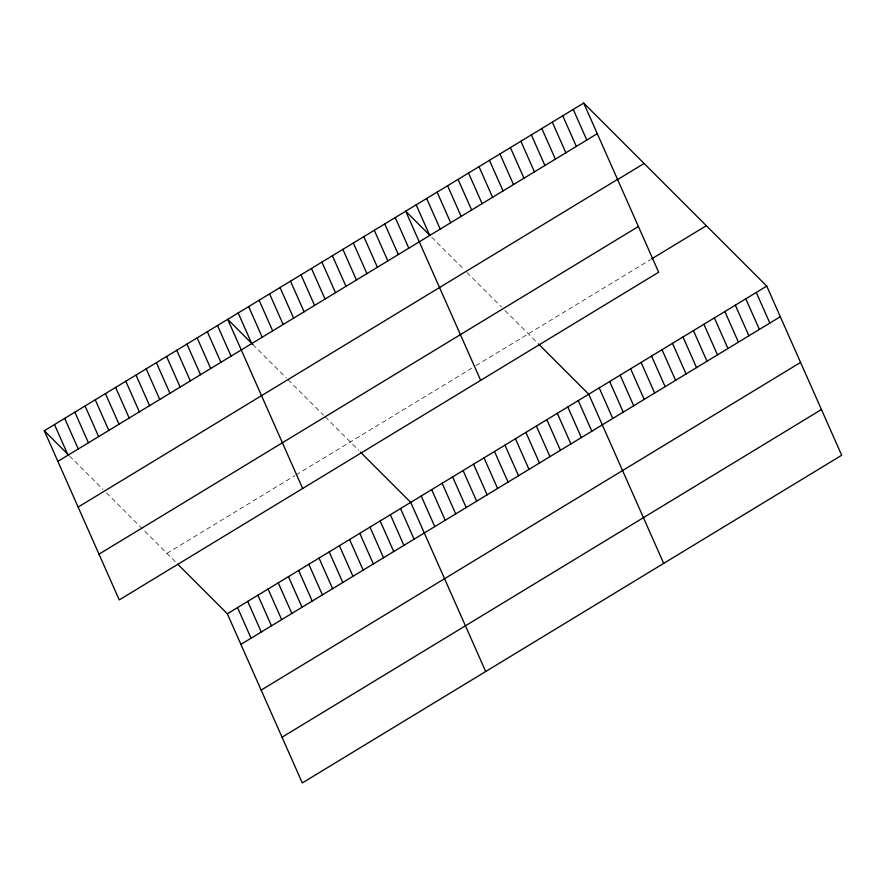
<?xml version="1.0" encoding="UTF-8"?>
<svg xmlns="http://www.w3.org/2000/svg" width="886" height="886" viewBox="0 0 886 886"><rect width="100%" height="100%" fill="white"/><g stroke="black" fill="none" stroke-linecap="round" stroke-linejoin="round"><path stroke-width="0.66" stroke-dasharray="4.43 3.32" d="M166.933 553.373L294.861 475.66M295.99 474.974L472.493 367.756M475.981 365.63L650.49 259.62M431.715 237.204L464.43 269.92M466.966 272.467L501.542 307.032M504.998 310.499L536.728 342.217M252.864 344.499L286.422 378.056M288.094 379.74L323.534 415.169M325.262 416.896L358.719 450.354M69.462 455.913L103.02 489.471M106.431 492.871L176.159 562.61"/><path stroke-width="1.33" d="M583.708 103.064L658.663 272.224L119.256 599.9L44.3 430.751L583.708 103.064L766.744 286.1L841.7 455.249L302.292 782.936L227.337 613.777L177.842 564.282M57.867 461.362L597.275 133.686M78.123 507.08L617.531 179.404M617.354 179.725L644.111 163.467M98.999 554.182L638.407 226.506M651.653 258.911L706.341 225.697M227.337 613.777L766.744 286.1M240.903 644.388L780.311 316.712M261.16 690.116L800.567 362.429M282.036 737.218L821.444 409.531M430.031 235.532L405.699 211.2L480.666 380.36M538.4 343.901L588.736 394.237L663.692 563.385M252.864 344.499L227.702 319.337L302.658 488.496M360.392 452.037L410.727 502.362L485.694 671.522M44.3 430.751L68.632 455.072M756.267 292.458L769.834 323.069M745.802 298.815L759.368 329.437M735.325 305.183L748.891 335.794M724.859 311.54L738.426 342.151M714.382 317.897L727.949 348.519M703.916 324.265L717.483 354.876M693.439 330.622L707.006 361.244M682.973 336.979L696.54 367.601M573.242 109.421L586.809 140.043M672.507 343.347L686.074 373.958M562.765 115.789L576.332 146.4M662.03 349.704L675.597 380.327M552.299 122.146L565.866 152.769M651.564 356.061L665.131 386.684M541.822 128.514L555.389 159.126M641.087 362.429L654.654 393.041M531.356 134.871L544.923 165.483M630.622 368.786L644.188 399.409M520.879 141.228L534.446 171.851M620.145 375.143L633.712 405.766M510.414 147.597L523.98 178.208M609.679 381.512L623.246 412.123M499.937 153.954L513.503 184.565M599.202 387.869L612.769 418.491M489.471 160.311L503.038 190.933M479.005 166.679L492.572 197.29M578.259 400.594L591.837 431.205M468.528 173.036L482.095 203.647M567.793 406.951L581.36 437.573M458.062 179.393L471.629 210.015M557.327 413.319L570.894 443.93M447.585 185.761L461.152 216.372M546.85 419.676L560.417 450.287M437.119 192.118L450.686 222.729M536.384 426.033L549.951 456.655M426.642 198.475L440.209 229.097M525.907 432.401L539.474 463.013M416.176 204.843L429.743 235.454M515.442 438.758L529.008 469.37M504.965 445.115L518.531 475.738M395.234 217.557L408.8 248.18M494.499 451.483L508.066 482.095M384.757 223.925L398.323 254.537M484.022 457.84L497.589 488.452M374.291 230.282L387.858 260.894M473.556 464.198L487.123 494.82M363.825 236.64L377.392 267.262M463.09 470.566L476.657 501.177M353.348 243.008L366.915 273.619M452.613 476.923L466.18 507.534M342.882 249.365L356.449 279.976M442.147 483.28L455.714 513.902M332.405 255.722L345.972 286.344M431.67 489.648L445.237 520.259M321.939 262.09L335.506 292.701M421.204 496.005L434.771 526.616M311.462 268.447L325.029 299.058M300.996 274.804L314.563 305.426M400.538 508.553L414.105 539.175M290.519 281.172L304.086 311.783M390.349 514.744L403.916 545.366M280.054 287.529L293.62 318.152M380.16 520.935L393.727 551.546M269.588 293.886L283.155 324.509M369.971 527.126L383.538 557.737M259.111 300.254L272.678 330.866M359.782 533.317L373.349 563.928M248.645 306.611L262.212 337.234M349.593 539.508L363.16 570.119M238.168 312.968L251.735 343.591M339.404 545.687L352.971 576.31M329.215 551.878L342.782 582.501M217.513 325.527L231.08 356.139M319.026 558.069L332.593 588.692M207.324 331.718L220.891 362.33M308.837 564.26L322.404 594.871M197.135 337.898L210.702 368.521M298.648 570.451L312.215 601.062M186.946 344.089L200.513 374.712M288.459 576.642L302.026 607.253M176.757 350.28L190.324 380.902M278.27 582.833L291.848 613.444M166.568 356.471L180.135 387.082M268.081 589.024L281.659 619.635M156.379 362.662L169.946 393.273M257.904 595.204L271.47 625.826M146.19 368.853L159.757 399.464M247.715 601.395L261.281 632.017M136.001 375.044L149.568 405.655M237.526 607.586L251.092 638.208M125.812 381.235L139.379 411.846M115.623 387.415L129.19 418.037M105.434 393.605L119.001 424.228M95.245 399.796L108.812 430.419M85.056 405.987L98.623 436.599M74.867 412.178L88.434 442.79M64.678 418.369L78.245 448.98M54.489 424.56L68.056 455.171"/></g></svg>
